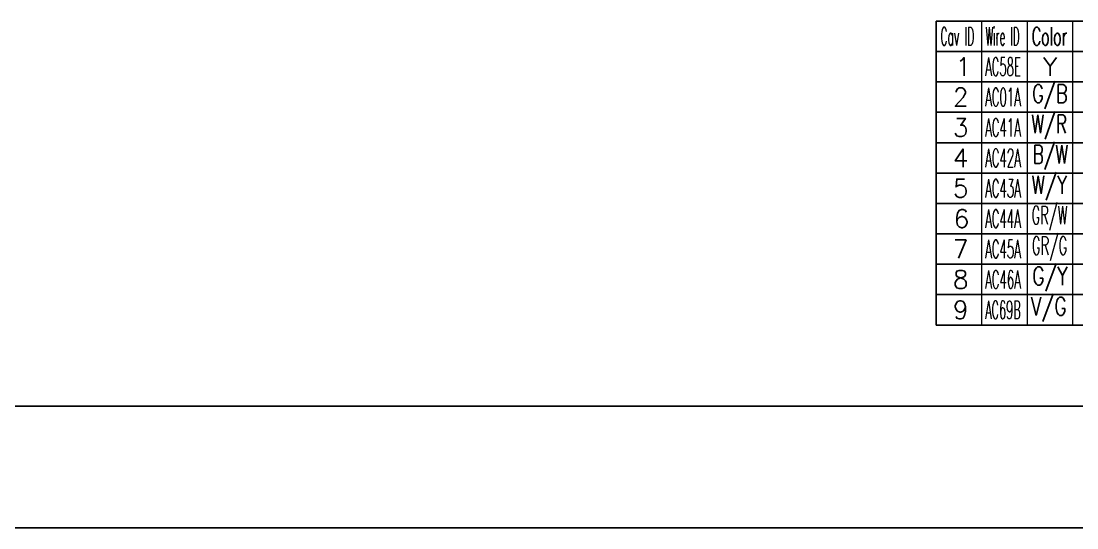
# Model space of a CAD drawing. Header units: inches. Extents: x 47316 to 59086, y 3141 to 11743.
# Drawn here: x 54072.9 to 54246.7, y 8232.5 to 8315.8 of the extents above; entities that cross this region are included whole.
import ezdxf

# ---------------------------------------------------------------- set-up
doc = ezdxf.new("R2010")
doc.units = ezdxf.units.IN
doc.header["$MEASUREMENT"] = 0
doc.styles.get("Standard").update_dxf_attribs({"font": ''})
doc.styles.get('Standard').set_extended_font_data('SimSun')

msp = doc.modelspace()

# ---------------------------------------------------------------- linework, layer by layer
at = {"color": 0, "linetype": 'Continuous', "lineweight": -2}
for p, q in [((54223.53, 8315.82), (54471.03, 8315.82)), ((54223.53, 8310.82), (54223.53, 8315.82)), ((54223.53, 8310.82), (54471.03, 8310.82))]:
    msp.add_line(p, q, dxfattribs=at)
at = {"color": 7, "linetype": 'Continuous', "lineweight": 15}
for p, q in [((54231.03, 8310.82), (54231.03, 8315.82)), ((54238.53, 8310.82), (54238.53, 8315.82)), ((54246.03, 8310.82), (54246.03, 8315.82))]:
    msp.add_line(p, q, dxfattribs=at)
at = {"color": 102, "linetype": 'Continuous', "lineweight": 15}
for p, q in [((54231.03, 8305.82), (54231.03, 8310.82)), ((54238.53, 8305.82), (54238.53, 8310.82)), ((54246.03, 8305.82), (54246.03, 8310.82)), ((54231.03, 8300.82), (54231.03, 8305.82)), ((54238.53, 8300.82), (54238.53, 8305.82)), ((54246.03, 8300.82), (54246.03, 8305.82)), ((54231.03, 8295.82), (54231.03, 8300.82)), ((54238.53, 8295.82), (54238.53, 8300.82)), ((54246.03, 8295.82), (54246.03, 8300.82)), ((54231.03, 8290.82), (54231.03, 8295.82)), ((54238.53, 8290.82), (54238.53, 8295.82)), ((54246.03, 8290.82), (54246.03, 8295.82)), ((54231.03, 8285.82), (54231.03, 8290.82)), ((54238.53, 8285.82), (54238.53, 8290.82)), ((54246.03, 8285.82), (54246.03, 8290.82)), ((54231.03, 8280.82), (54231.03, 8285.82)), ((54238.53, 8280.82), (54238.53, 8285.82)), ((54246.03, 8280.82), (54246.03, 8285.82)), ((54231.03, 8275.82), (54231.03, 8280.82)), ((54238.53, 8275.82), (54238.53, 8280.82)), ((54246.03, 8275.82), (54246.03, 8280.82)), ((54231.03, 8270.82), (54231.03, 8275.82)), ((54238.53, 8270.82), (54238.53, 8275.82)), ((54246.03, 8270.82), (54246.03, 8275.82)), ((54231.03, 8265.82), (54231.03, 8270.82)), ((54238.53, 8265.82), (54238.53, 8270.82)), ((54246.03, 8265.82), (54246.03, 8270.82))]:
    msp.add_line(p, q, dxfattribs=at)
at = {"color": 0, "lineweight": -2}
for p, q in [((50267.93, 8252.45), (56171.93, 8252.45)), ((50247.93, 8232.45), (56191.93, 8232.45))]:
    msp.add_line(p, q, dxfattribs=at)
at = {"color": 0, "linetype": 'Continuous', "lineweight": -2}
for points in [[(54223.53, 8305.82), (54223.53, 8310.82), (54306.03, 8310.82), (54306.03, 8305.82)], [(54223.53, 8300.82), (54223.53, 8305.82), (54306.03, 8305.82), (54306.03, 8300.82)], [(54223.53, 8295.82), (54223.53, 8300.82), (54306.03, 8300.82), (54306.03, 8295.82)], [(54223.53, 8290.82), (54223.53, 8295.82), (54306.03, 8295.82), (54306.03, 8290.82)], [(54223.53, 8285.82), (54223.53, 8290.82), (54306.03, 8290.82), (54306.03, 8285.82)], [(54223.53, 8280.82), (54223.53, 8285.82), (54306.03, 8285.82), (54306.03, 8280.82)], [(54223.53, 8275.82), (54223.53, 8280.82), (54306.03, 8280.82), (54306.03, 8275.82)], [(54223.53, 8270.82), (54223.53, 8275.82), (54306.03, 8275.82), (54306.03, 8270.82)], [(54223.53, 8265.82), (54223.53, 8270.82), (54306.03, 8270.82), (54306.03, 8265.82)]]:
    msp.add_lwpolyline(points, close=True, dxfattribs=at)

# ---------------------------------------------------------------- texts
at = {"color": 7, "linetype": 'Continuous', "lineweight": 15, "char_height": 3, "attachment_point": 1}
for s, insert, width in [('\\Fromans.shx;\\W0.4292452830;\\T1.0000000000;\\o\\lCav ID', (54224.21, 8314.82), 6.5), ('\\Fromans.shx;\\W0.4026548673;\\T1.0000000000;\\o\\lWire ID', (54231.64, 8314.82), 6.5), ('\\Fromans.shx;\\W0.5687500000;\\T1.0000000000;\\o\\lColor', (54239.27, 8314.82), 6.5), ('\\Fromans.shx;\\W1.0000000000;\\T1.0000000000;\\o\\l1', (54226.71, 8309.82), 2.8571), ('\\Fromans.shx;\\W1.0000000000;\\T1.0000000000;\\o\\l2', (54226.28, 8304.82), 2.8571), ('\\Fromans.shx;\\W1.0000000000;\\T1.0000000000;\\o\\l3', (54226.28, 8299.82), 2.8571), ('\\Fromans.shx;\\W1.0000000000;\\T1.0000000000;\\o\\l4', (54226.28, 8294.82), 2.8571), ('\\Fromans.shx;\\W1.0000000000;\\T1.0000000000;\\o\\l5', (54226.28, 8289.82), 2.8571), ('\\Fromans.shx;\\W1.0000000000;\\T1.0000000000;\\o\\l6', (54226.42, 8284.82), 2.8571), ('\\Fromans.shx;\\W1.0000000000;\\T1.0000000000;\\o\\l7', (54226.28, 8279.82), 2.8571), ('\\Fromans.shx;\\W1.0000000000;\\T1.0000000000;\\o\\l8', (54226.28, 8274.82), 2.8571), ('\\Fromans.shx;\\W1.0000000000;\\T1.0000000000;\\o\\l9', (54226.28, 8269.82), 2.8571)]:
    msp.add_mtext(s, dxfattribs=dict(at, insert=insert, width=width))
at = {"color": 21, "linetype": 'Continuous', "lineweight": 15, "char_height": 3, "width": 6.5, "attachment_point": 1}
for s, insert in [('\\Fromans.shx;\\W0.4642857143;\\T1.0000000000;\\o\\lAC58E', (54231.6, 8309.82)), ('\\Fromans.shx;\\W0.4690721649;\\T1.0000000000;\\o\\lAC01A', (54231.6, 8304.82)), ('\\Fromans.shx;\\W0.4690721649;\\T1.0000000000;\\o\\lAC41A', (54231.6, 8299.82)), ('\\Fromans.shx;\\W0.4690721649;\\T1.0000000000;\\o\\lAC42A', (54231.6, 8294.82)), ('\\Fromans.shx;\\W0.4690721649;\\T1.0000000000;\\o\\lAC43A', (54231.6, 8289.82)), ('\\Fromans.shx;\\W0.4690721649;\\T1.0000000000;\\o\\lAC44A', (54231.6, 8284.82)), ('\\Fromans.shx;\\W0.4690721649;\\T1.0000000000;\\o\\lAC45A', (54231.6, 8279.82)), ('\\Fromans.shx;\\W0.4690721649;\\T1.0000000000;\\o\\lAC46A', (54231.6, 8274.82)), ('\\Fromans.shx;\\W0.4550000000;\\T1.0000000000;\\o\\lAC69B', (54231.59, 8269.82))]:
    msp.add_mtext(s, dxfattribs=dict(at, insert=insert))
at = {"color": 140, "linetype": 'Continuous', "lineweight": 15, "char_height": 3, "attachment_point": 1}
for s, insert, width in [('\\Fromans.shx;\\W1.0000000000;\\T1.0000000000;\\o\\lY', (54241.14, 8309.82), 2.5714), ('\\Fromans.shx;\\W0.7109375000;\\T1.0000000000;\\o\\lG/B', (54239.33, 8305.39), 6.5), ('\\Fromans.shx;\\W0.6791044776;\\T1.0000000000;\\o\\lW/R', (54239.22, 8300.39), 6.5), ('\\Fromans.shx;\\W0.6791044776;\\T1.0000000000;\\o\\lB/W', (54239.42, 8295.39), 6.5), ('\\Fromans.shx;\\W0.7109375000;\\T1.0000000000;\\o\\lW/Y', (54239.23, 8290.39), 6.5), ('\\Fromans.shx;\\W0.5170454545;\\T1.0000000000;\\o\\lGR/W', (54239.25, 8285.39), 6.5), ('\\Fromans.shx;\\W0.5352941176;\\T1.0000000000;\\o\\lGR/G', (54239.26, 8280.39), 6.5), ('\\Fromans.shx;\\W0.7459016393;\\T1.0000000000;\\o\\lG/Y', (54239.35, 8275.39), 6.5), ('\\Fromans.shx;\\W0.7459016393;\\T1.0000000000;\\o\\lV/G', (54239.14, 8270.39), 6.5)]:
    msp.add_mtext(s, dxfattribs=dict(at, insert=insert, width=width))

doc.saveas('drawing.dxf')
